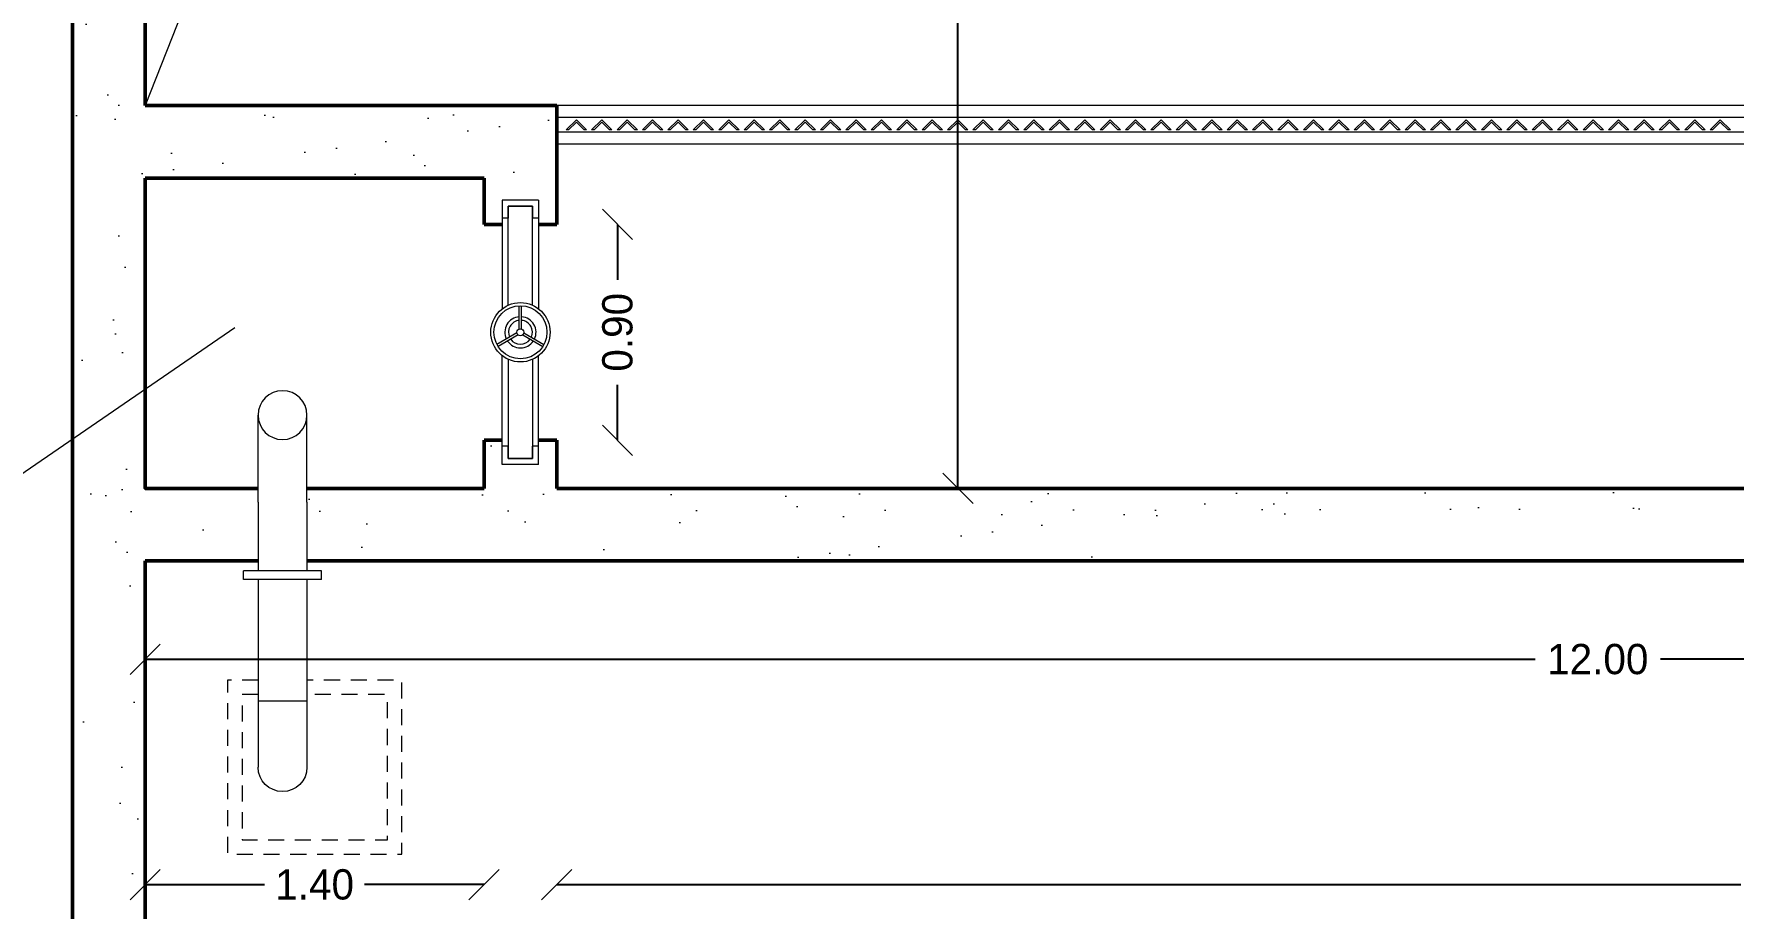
# Model space of a CAD drawing. Extents: x -2884 to -859, y 3232 to 5149.
# Drawn here: x -1917.7 to -1777.3, y 4624.2 to 4696.4 of the extents above; entities that cross this region are included whole.
import ezdxf

# ---------------------------------------------------------------- set-up
doc = ezdxf.new("R2010")
doc.units = 0
doc.header["$MEASUREMENT"] = 0
doc.linetypes.add('DGN Style 2', pattern=[442.02713, 265.216278, -176.810852])
doc.layers.get('0').update_dxf_attribs({"linetype": 'CONTINUOUS', "lineweight": 15})
doc.layers.get('DEFPOINTS').update_dxf_attribs({"linetype": 'CONTINUOUS', "lineweight": 15})
for name, color, linetype, lineweight in [('Muratura', 7, 'CONTINUOUS', 15), ('Paratoie', 7, 'CONTINUOUS', 15), ('Quote e scritte', 252, 'CONTINUOUS', 15), ('Tubazioni', 130, 'CONTINUOUS', 15)]:
    doc.layers.add(name, color=color, linetype=linetype, lineweight=lineweight)
doc.dimstyles.new('SASA$0', dxfattribs={"dimtxt": 0.1, "dimasz": 0.1, "dimexe": 0.18, "dimexo": 0.0625, "dimgap": 0.1, "dimtad": 0, "dimzin": 0, "dimdsep": 46, "dimtxsty": 'Standard', "dimblk1": 'OBLIQUE', "dimblk2": 'OBLIQUE', "dimsah": 1, "dimcen": 0.09, "dimse1": 1, "dimse2": 1, "dimadec": 0, "dimazin": 0, "dimtfac": 1, "dimtdec": 4, "dimtofl": 0, "dimtmove": 0, "dimatfit": 3, "dimldrblk": 'OBLIQUE', "dimfxl": 1, "dimtolj": 1, "dimtzin": 0, "dimarcsym": 0})

# ---------------------------------------------------------------- blocks, each defined once
blk = doc.blocks.new('_OBLIQUE')
at = {"color": 0, "linetype": 'ByBlock'}
blk.add_line((-0.5, -0.5), (0.5, 0.5), dxfattribs=at)
blk = doc.blocks.new('*D81')
at = {"layer": 'DEFPOINTS', "color": 0, "linetype": 'Continuous', "transparency": 16777216}
for p in [(-1874.52, 4680.7), (-1869.5, 4680.7), (-1874.52, 4662.86)]:
    blk.add_point(p, dxfattribs=at)
at = {"layer": 'Quote e scritte', "color": 0, "linetype": 'Continuous', "lineweight": -2, "transparency": 16777216}
for p, q in [((-1869.5, 4680.7), (-1869.5, 4676.11)), ((-1869.5, 4662.86), (-1869.5, 4667.45))]:
    blk.add_line(p, q, dxfattribs=at)
at = {"layer": 'Quote e scritte', "color": 0, "linetype": 'Continuous', "lineweight": -2, "transparency": 16777216, "xscale": 2.5, "yscale": 2.5, "zscale": 2.5}
for p, rotation in [((-1869.5, 4680.7), 90), ((-1869.5, 4662.86), 270)]:
    blk.add_blockref('_OBLIQUE', p, dxfattribs=dict(at, rotation=rotation))
at = {"layer": 'Quote e scritte', "color": 0, "linetype": 'Continuous', "transparency": 16777216, "insert": (-1869.5, 4671.78), "char_height": 2.5, "attachment_point": 5, "rotation": 90}
blk.add_mtext('\\A1;0.90', dxfattribs=at)
blk = doc.blocks.new('*D84')
at = {"layer": 'DEFPOINTS', "color": 0, "linetype": 'Continuous', "transparency": 16777216}
for p in [(-1908.52, 4690.52), (-1668.52, 4690.52), (-1668.52, 4644.76)]:
    blk.add_point(p, dxfattribs=at)
at = {"layer": 'Quote e scritte', "color": 0, "linetype": 'Continuous', "lineweight": -2, "transparency": 16777216}
for p, q in [((-1908.52, 4644.76), (-1793.69, 4644.76)), ((-1668.52, 4644.76), (-1783.35, 4644.76))]:
    blk.add_line(p, q, dxfattribs=at)
at = {"layer": 'Quote e scritte', "color": 0, "linetype": 'Continuous', "lineweight": -2, "transparency": 16777216, "xscale": 2.5, "yscale": 2.5, "zscale": 2.5, "rotation": 180}
blk.add_blockref('_OBLIQUE', (-1908.52, 4644.76), dxfattribs=at)
at = {"layer": 'Quote e scritte', "color": 0, "linetype": 'Continuous', "lineweight": -2, "transparency": 16777216, "xscale": 2.5, "yscale": 2.5, "zscale": 2.5}
blk.add_blockref('_OBLIQUE', (-1668.52, 4644.76), dxfattribs=at)
at = {"layer": 'Quote e scritte', "color": 0, "linetype": 'Continuous', "transparency": 16777216, "insert": (-1788.52, 4644.76), "char_height": 2.5, "attachment_point": 5}
blk.add_mtext('\\A1;12.00', dxfattribs=at)
blk = doc.blocks.new('*D85')
at = {"layer": 'DEFPOINTS', "color": 0, "linetype": 'Continuous', "transparency": 16777216}
for p in [(-1908.52, 4658.88), (-1880.52, 4658.88), (-1880.52, 4626.14)]:
    blk.add_point(p, dxfattribs=at)
at = {"layer": 'Quote e scritte', "color": 0, "linetype": 'Continuous', "lineweight": -2, "transparency": 16777216}
for p, q in [((-1908.52, 4626.14), (-1898.65, 4626.14)), ((-1880.52, 4626.14), (-1890.4, 4626.14))]:
    blk.add_line(p, q, dxfattribs=at)
at = {"layer": 'Quote e scritte', "color": 0, "linetype": 'Continuous', "lineweight": -2, "transparency": 16777216, "xscale": 2.5, "yscale": 2.5, "zscale": 2.5, "rotation": 180}
blk.add_blockref('_OBLIQUE', (-1908.52, 4626.14), dxfattribs=at)
at = {"layer": 'Quote e scritte', "color": 0, "linetype": 'Continuous', "lineweight": -2, "transparency": 16777216, "xscale": 2.5, "yscale": 2.5, "zscale": 2.5}
blk.add_blockref('_OBLIQUE', (-1880.52, 4626.14), dxfattribs=at)
at = {"layer": 'Quote e scritte', "color": 0, "linetype": 'Continuous', "transparency": 16777216, "insert": (-1894.52, 4626.14), "char_height": 2.5, "attachment_point": 5}
blk.add_mtext('\\A1;1.40', dxfattribs=at)
blk = doc.blocks.new('*D86')
at = {"layer": 'DEFPOINTS', "color": 0, "linetype": 'Continuous', "transparency": 16777216}
for p in [(-1874.52, 4658.88), (-1668.52, 4658.88), (-1668.52, 4626.14)]:
    blk.add_point(p, dxfattribs=at)
at = {"layer": 'Quote e scritte', "color": 0, "linetype": 'Continuous', "lineweight": -2, "transparency": 16777216}
for p, q in [((-1874.52, 4626.14), (-1776.69, 4626.14)), ((-1668.52, 4626.14), (-1766.35, 4626.14))]:
    blk.add_line(p, q, dxfattribs=at)
at = {"layer": 'Quote e scritte', "color": 0, "linetype": 'Continuous', "lineweight": -2, "transparency": 16777216, "xscale": 2.5, "yscale": 2.5, "zscale": 2.5, "rotation": 180}
blk.add_blockref('_OBLIQUE', (-1874.52, 4626.14), dxfattribs=at)
at = {"layer": 'Quote e scritte', "color": 0, "linetype": 'Continuous', "lineweight": -2, "transparency": 16777216, "xscale": 2.5, "yscale": 2.5, "zscale": 2.5}
blk.add_blockref('_OBLIQUE', (-1668.52, 4626.14), dxfattribs=at)
at = {"layer": 'Quote e scritte', "color": 0, "linetype": 'Continuous', "transparency": 16777216, "insert": (-1771.52, 4626.14), "char_height": 2.5, "attachment_point": 5}
blk.add_mtext('\\A1;10.30', dxfattribs=at)
blk = doc.blocks.new('*D88')
at = {"layer": 'DEFPOINTS', "color": 0, "linetype": 'Continuous', "transparency": 16777216}
for p in [(-1908.52, 4748.88), (-1908.52, 4658.88), (-1841.38, 4658.88)]:
    blk.add_point(p, dxfattribs=at)
at = {"layer": 'Quote e scritte', "color": 0, "linetype": 'Continuous', "lineweight": -2, "transparency": 16777216}
for p, q in [((-1841.38, 4748.88), (-1841.38, 4708.42)), ((-1841.38, 4658.88), (-1841.38, 4699.34))]:
    blk.add_line(p, q, dxfattribs=at)
at = {"layer": 'Quote e scritte', "color": 0, "linetype": 'Continuous', "lineweight": -2, "transparency": 16777216, "xscale": 2.5, "yscale": 2.5, "zscale": 2.5}
for p, rotation in [((-1841.38, 4748.88), 90), ((-1841.38, 4658.88), 270)]:
    blk.add_blockref('_OBLIQUE', p, dxfattribs=dict(at, rotation=rotation))
at = {"layer": 'Quote e scritte', "color": 0, "linetype": 'Continuous', "transparency": 16777216, "insert": (-1841.38, 4703.88), "char_height": 2.5, "attachment_point": 5, "rotation": 90}
blk.add_mtext('\\A1;4.50', dxfattribs=at)

msp = doc.modelspace()

# ---------------------------------------------------------------- hatches: boundary and pattern name
at = {"layer": 'Muratura', "linetype": 'Continuous'}
h = msp.add_hatch(dxfattribs=at)
h.set_pattern_fill('AR-SAND', color=256, scale=5)
h.set_pattern_definition([(37.5, (37611.4005, -59850.958), (-0.3149668, 9.63411885), [0, -7.6, 0, -8.5, 0, -8.125]), (7.5, (37611.4, -59850.958), (8.8488835, 14.1107303), [0, -4.1, 0, -6.85, 0, -2.625]), (327.5, (37605.2505, -59850.958), (15.5707093, 0.0282953), [0, -2.5, 0, -9, 0, -11.75]), (317.5, (37605.25, -59850.958), (15.030633, 4.3883778), [0, -1.25, 0, -5.9, 0, -6.75])])
h.paths.add_polyline_path([(-1753.991, 4658.882), (-1874.52, 4658.882), (-1874.52, 4662.86), (-1876.02, 4662.86), (-1876.02, 4662.36), (-1876.02, 4660.86), (-1879.02, 4660.86), (-1879.02, 4662.36), (-1879.02, 4662.86), (-1880.52, 4662.86), (-1880.52, 4658.882), (-1895.157, 4658.882), (-1895.157, 4657.736), (-1895.157, 4652.904), (-1756.036, 4652.904), (-1756.036, 4653.533), (-1757.4, 4653.533), (-1757.4, 4653.689), (-1756.036, 4653.689), (-1756.036, 4656.54), (-1754.671, 4656.54), (-1754.671, 4655.866), (-1728.751, 4655.866), (-1728.751, 4656.618), (-1753.644, 4656.618)])
h.paths.add_polyline_path([(-1874.52, 4690.517), (-1908.52, 4690.517), (-1908.52, 4700.882), (-1911.52, 4700.882), (-1911.52, 4700.382), (-1911.52, 4698.882), (-1914.52, 4698.882), (-1914.52, 4662.983), (-1908.52, 4667.102), (-1908.52, 4684.517), (-1880.52, 4684.517), (-1880.52, 4680.699), (-1879.02, 4680.699), (-1879.02, 4681.199), (-1879.02, 4682.699), (-1876.02, 4682.699), (-1876.02, 4681.199), (-1876.02, 4680.699), (-1874.52, 4680.699)])
h.paths.add_polyline_path([(-1899.189, 4657.736), (-1899.189, 4658.882), (-1908.52, 4658.882), (-1908.52, 4667.102), (-1914.52, 4662.983), (-1914.52, 4573.893), (-1931.588, 4573.893), (-1931.562, 4567.893), (-1908.52, 4567.893), (-1908.52, 4652.904), (-1899.189, 4652.904)])

# ---------------------------------------------------------------- linework, layer by layer
for p, q in [((-1895.831, 4722.778), (-1908.52, 4690.517)), ((-1747.205, 4690.517), (-1874.52, 4690.517)), ((-1747.205, 4689.517), (-1874.52, 4689.517)), ((-1747.205, 4688.317), (-1874.52, 4688.317)), ((-1872.898, 4689.337), (-1873.738, 4688.497)), ((-1873.54, 4688.497), (-1873.738, 4688.497)), ((-1872.898, 4689.139), (-1873.54, 4688.497)), ((-1872.898, 4689.337), (-1872.058, 4688.497)), ((-1872.898, 4689.139), (-1872.256, 4688.497)), ((-1872.058, 4688.497), (-1872.256, 4688.497)), ((-1870.798, 4689.337), (-1871.638, 4688.497)), ((-1871.44, 4688.497), (-1871.638, 4688.497)), ((-1870.798, 4689.139), (-1871.44, 4688.497)), ((-1870.798, 4689.337), (-1869.958, 4688.497)), ((-1870.798, 4689.139), (-1870.156, 4688.497)), ((-1869.958, 4688.497), (-1870.156, 4688.497)), ((-1868.698, 4689.337), (-1869.538, 4688.497)), ((-1869.34, 4688.497), (-1869.538, 4688.497)), ((-1868.698, 4689.139), (-1869.34, 4688.497)), ((-1868.698, 4689.337), (-1867.858, 4688.497)), ((-1868.698, 4689.139), (-1868.056, 4688.497)), ((-1867.858, 4688.497), (-1868.056, 4688.497)), ((-1866.598, 4689.337), (-1867.438, 4688.497)), ((-1867.24, 4688.497), (-1867.438, 4688.497)), ((-1866.598, 4689.139), (-1867.24, 4688.497)), ((-1866.598, 4689.337), (-1865.758, 4688.497)), ((-1866.598, 4689.139), (-1865.956, 4688.497)), ((-1865.758, 4688.497), (-1865.956, 4688.497)), ((-1864.498, 4689.337), (-1865.338, 4688.497)), ((-1865.14, 4688.497), (-1865.338, 4688.497)), ((-1864.498, 4689.139), (-1865.14, 4688.497)), ((-1864.498, 4689.337), (-1863.658, 4688.497)), ((-1864.498, 4689.139), (-1863.856, 4688.497)), ((-1863.658, 4688.497), (-1863.856, 4688.497)), ((-1862.398, 4689.337), (-1863.238, 4688.497)), ((-1863.04, 4688.497), (-1863.238, 4688.497)), ((-1862.398, 4689.139), (-1863.04, 4688.497)), ((-1862.398, 4689.337), (-1861.558, 4688.497)), ((-1862.398, 4689.139), (-1861.756, 4688.497)), ((-1861.558, 4688.497), (-1861.756, 4688.497)), ((-1860.298, 4689.337), (-1861.138, 4688.497)), ((-1860.94, 4688.497), (-1861.138, 4688.497)), ((-1860.298, 4689.139), (-1860.94, 4688.497)), ((-1860.298, 4689.337), (-1859.458, 4688.497)), ((-1860.298, 4689.139), (-1859.656, 4688.497)), ((-1859.458, 4688.497), (-1859.656, 4688.497)), ((-1858.198, 4689.337), (-1859.038, 4688.497)), ((-1858.84, 4688.497), (-1859.038, 4688.497)), ((-1858.198, 4689.139), (-1858.84, 4688.497)), ((-1858.198, 4689.337), (-1857.358, 4688.497)), ((-1858.198, 4689.139), (-1857.556, 4688.497)), ((-1857.358, 4688.497), (-1857.556, 4688.497)), ((-1856.098, 4689.337), (-1856.938, 4688.497)), ((-1856.74, 4688.497), (-1856.938, 4688.497)), ((-1856.098, 4689.139), (-1856.74, 4688.497)), ((-1856.098, 4689.337), (-1855.258, 4688.497)), ((-1856.098, 4689.139), (-1855.456, 4688.497)), ((-1855.258, 4688.497), (-1855.456, 4688.497)), ((-1853.998, 4689.337), (-1854.838, 4688.497)), ((-1854.64, 4688.497), (-1854.838, 4688.497)), ((-1853.998, 4689.139), (-1854.64, 4688.497)), ((-1853.998, 4689.337), (-1853.158, 4688.497)), ((-1853.998, 4689.139), (-1853.356, 4688.497)), ((-1853.158, 4688.497), (-1853.356, 4688.497)), ((-1851.898, 4689.337), (-1852.738, 4688.497)), ((-1852.54, 4688.497), (-1852.738, 4688.497)), ((-1851.898, 4689.139), (-1852.54, 4688.497)), ((-1851.898, 4689.337), (-1851.058, 4688.497)), ((-1851.898, 4689.139), (-1851.256, 4688.497)), ((-1851.058, 4688.497), (-1851.256, 4688.497)), ((-1849.798, 4689.337), (-1850.638, 4688.497)), ((-1850.44, 4688.497), (-1850.638, 4688.497)), ((-1849.798, 4689.139), (-1850.44, 4688.497)), ((-1849.798, 4689.337), (-1848.958, 4688.497)), ((-1849.798, 4689.139), (-1849.156, 4688.497)), ((-1848.958, 4688.497), (-1849.156, 4688.497)), ((-1847.698, 4689.337), (-1848.538, 4688.497)), ((-1848.34, 4688.497), (-1848.538, 4688.497)), ((-1847.698, 4689.139), (-1848.34, 4688.497)), ((-1847.698, 4689.337), (-1846.858, 4688.497)), ((-1847.698, 4689.139), (-1847.056, 4688.497)), ((-1846.858, 4688.497), (-1847.056, 4688.497)), ((-1845.598, 4689.337), (-1846.438, 4688.497)), ((-1846.24, 4688.497), (-1846.438, 4688.497)), ((-1845.598, 4689.139), (-1846.24, 4688.497)), ((-1845.598, 4689.337), (-1844.758, 4688.497)), ((-1845.598, 4689.139), (-1844.956, 4688.497)), ((-1844.758, 4688.497), (-1844.956, 4688.497)), ((-1843.498, 4689.337), (-1844.338, 4688.497)), ((-1844.14, 4688.497), (-1844.338, 4688.497)), ((-1843.498, 4689.139), (-1844.14, 4688.497)), ((-1843.498, 4689.337), (-1842.658, 4688.497)), ((-1843.498, 4689.139), (-1842.856, 4688.497)), ((-1842.658, 4688.497), (-1842.856, 4688.497)), ((-1841.398, 4689.337), (-1842.238, 4688.497)), ((-1842.04, 4688.497), (-1842.238, 4688.497)), ((-1841.398, 4689.139), (-1842.04, 4688.497)), ((-1841.398, 4689.337), (-1840.558, 4688.497)), ((-1841.398, 4689.139), (-1840.756, 4688.497)), ((-1840.558, 4688.497), (-1840.756, 4688.497)), ((-1839.298, 4689.337), (-1840.138, 4688.497)), ((-1839.94, 4688.497), (-1840.138, 4688.497)), ((-1839.298, 4689.139), (-1839.94, 4688.497)), ((-1839.298, 4689.337), (-1838.458, 4688.497)), ((-1839.298, 4689.139), (-1838.656, 4688.497)), ((-1838.458, 4688.497), (-1838.656, 4688.497)), ((-1837.198, 4689.337), (-1838.038, 4688.497)), ((-1837.84, 4688.497), (-1838.038, 4688.497)), ((-1837.198, 4689.139), (-1837.84, 4688.497)), ((-1837.198, 4689.337), (-1836.358, 4688.497)), ((-1837.198, 4689.139), (-1836.556, 4688.497)), ((-1836.358, 4688.497), (-1836.556, 4688.497)), ((-1835.098, 4689.337), (-1835.938, 4688.497)), ((-1835.74, 4688.497), (-1835.938, 4688.497)), ((-1835.098, 4689.139), (-1835.74, 4688.497)), ((-1835.098, 4689.337), (-1834.258, 4688.497)), ((-1835.098, 4689.139), (-1834.456, 4688.497)), ((-1834.258, 4688.497), (-1834.456, 4688.497)), ((-1832.998, 4689.337), (-1833.838, 4688.497)), ((-1833.64, 4688.497), (-1833.838, 4688.497)), ((-1832.998, 4689.139), (-1833.64, 4688.497)), ((-1832.998, 4689.337), (-1832.158, 4688.497)), ((-1832.998, 4689.139), (-1832.356, 4688.497)), ((-1832.158, 4688.497), (-1832.356, 4688.497)), ((-1830.898, 4689.337), (-1831.738, 4688.497)), ((-1831.54, 4688.497), (-1831.738, 4688.497)), ((-1830.898, 4689.139), (-1831.54, 4688.497)), ((-1830.898, 4689.337), (-1830.058, 4688.497)), ((-1830.898, 4689.139), (-1830.256, 4688.497)), ((-1830.058, 4688.497), (-1830.256, 4688.497)), ((-1828.798, 4689.337), (-1829.638, 4688.497)), ((-1829.44, 4688.497), (-1829.638, 4688.497)), ((-1828.798, 4689.139), (-1829.44, 4688.497)), ((-1828.798, 4689.337), (-1827.958, 4688.497)), ((-1828.798, 4689.139), (-1828.156, 4688.497)), ((-1827.958, 4688.497), (-1828.156, 4688.497)), ((-1826.698, 4689.337), (-1827.538, 4688.497)), ((-1827.34, 4688.497), (-1827.538, 4688.497)), ((-1826.698, 4689.139), (-1827.34, 4688.497)), ((-1826.698, 4689.337), (-1825.858, 4688.497)), ((-1826.698, 4689.139), (-1826.056, 4688.497)), ((-1825.858, 4688.497), (-1826.056, 4688.497)), ((-1824.598, 4689.337), (-1825.438, 4688.497)), ((-1825.24, 4688.497), (-1825.438, 4688.497)), ((-1824.598, 4689.139), (-1825.24, 4688.497)), ((-1824.598, 4689.337), (-1823.758, 4688.497)), ((-1824.598, 4689.139), (-1823.956, 4688.497)), ((-1823.758, 4688.497), (-1823.956, 4688.497)), ((-1822.498, 4689.337), (-1823.338, 4688.497)), ((-1823.14, 4688.497), (-1823.338, 4688.497)), ((-1822.498, 4689.139), (-1823.14, 4688.497)), ((-1822.498, 4689.337), (-1821.658, 4688.497)), ((-1822.498, 4689.139), (-1821.856, 4688.497)), ((-1821.658, 4688.497), (-1821.856, 4688.497)), ((-1820.398, 4689.337), (-1821.238, 4688.497)), ((-1821.04, 4688.497), (-1821.238, 4688.497)), ((-1820.398, 4689.139), (-1821.04, 4688.497)), ((-1820.398, 4689.337), (-1819.558, 4688.497)), ((-1820.398, 4689.139), (-1819.756, 4688.497)), ((-1819.558, 4688.497), (-1819.756, 4688.497)), ((-1818.298, 4689.337), (-1819.138, 4688.497)), ((-1818.94, 4688.497), (-1819.138, 4688.497)), ((-1818.298, 4689.139), (-1818.94, 4688.497)), ((-1818.298, 4689.337), (-1817.458, 4688.497)), ((-1818.298, 4689.139), (-1817.656, 4688.497)), ((-1817.458, 4688.497), (-1817.656, 4688.497)), ((-1816.198, 4689.337), (-1817.038, 4688.497)), ((-1816.84, 4688.497), (-1817.038, 4688.497)), ((-1816.198, 4689.139), (-1816.84, 4688.497)), ((-1816.198, 4689.337), (-1815.358, 4688.497)), ((-1816.198, 4689.139), (-1815.556, 4688.497)), ((-1815.358, 4688.497), (-1815.556, 4688.497)), ((-1814.098, 4689.337), (-1814.938, 4688.497)), ((-1814.74, 4688.497), (-1814.938, 4688.497)), ((-1814.098, 4689.139), (-1814.74, 4688.497)), ((-1814.098, 4689.337), (-1813.258, 4688.497)), ((-1814.098, 4689.139), (-1813.456, 4688.497)), ((-1813.258, 4688.497), (-1813.456, 4688.497)), ((-1811.998, 4689.337), (-1812.838, 4688.497)), ((-1812.64, 4688.497), (-1812.838, 4688.497)), ((-1811.998, 4689.139), (-1812.64, 4688.497)), ((-1811.998, 4689.337), (-1811.158, 4688.497)), ((-1811.998, 4689.139), (-1811.356, 4688.497)), ((-1811.158, 4688.497), (-1811.356, 4688.497)), ((-1809.898, 4689.337), (-1810.738, 4688.497)), ((-1810.54, 4688.497), (-1810.738, 4688.497)), ((-1809.898, 4689.139), (-1810.54, 4688.497)), ((-1809.898, 4689.337), (-1809.058, 4688.497)), ((-1809.898, 4689.139), (-1809.256, 4688.497)), ((-1809.058, 4688.497), (-1809.256, 4688.497)), ((-1807.798, 4689.337), (-1808.638, 4688.497)), ((-1808.44, 4688.497), (-1808.638, 4688.497)), ((-1807.798, 4689.139), (-1808.44, 4688.497)), ((-1807.798, 4689.337), (-1806.958, 4688.497)), ((-1807.798, 4689.139), (-1807.156, 4688.497)), ((-1806.958, 4688.497), (-1807.156, 4688.497)), ((-1805.698, 4689.337), (-1806.538, 4688.497)), ((-1806.34, 4688.497), (-1806.538, 4688.497)), ((-1805.698, 4689.139), (-1806.34, 4688.497)), ((-1805.698, 4689.337), (-1804.858, 4688.497)), ((-1805.698, 4689.139), (-1805.056, 4688.497)), ((-1804.858, 4688.497), (-1805.056, 4688.497)), ((-1803.598, 4689.337), (-1804.438, 4688.497)), ((-1804.24, 4688.497), (-1804.438, 4688.497)), ((-1803.598, 4689.139), (-1804.24, 4688.497)), ((-1803.598, 4689.337), (-1802.758, 4688.497)), ((-1803.598, 4689.139), (-1802.956, 4688.497)), ((-1802.758, 4688.497), (-1802.956, 4688.497)), ((-1801.498, 4689.337), (-1802.338, 4688.497)), ((-1802.14, 4688.497), (-1802.338, 4688.497)), ((-1801.498, 4689.139), (-1802.14, 4688.497)), ((-1801.498, 4689.337), (-1800.658, 4688.497)), ((-1801.498, 4689.139), (-1800.856, 4688.497)), ((-1800.658, 4688.497), (-1800.856, 4688.497)), ((-1799.398, 4689.337), (-1800.238, 4688.497)), ((-1800.04, 4688.497), (-1800.238, 4688.497)), ((-1799.398, 4689.139), (-1800.04, 4688.497)), ((-1799.398, 4689.337), (-1798.558, 4688.497)), ((-1799.398, 4689.139), (-1798.756, 4688.497)), ((-1798.558, 4688.497), (-1798.756, 4688.497)), ((-1797.298, 4689.337), (-1798.138, 4688.497)), ((-1797.94, 4688.497), (-1798.138, 4688.497)), ((-1797.298, 4689.139), (-1797.94, 4688.497)), ((-1797.298, 4689.337), (-1796.458, 4688.497)), ((-1797.298, 4689.139), (-1796.656, 4688.497)), ((-1796.458, 4688.497), (-1796.656, 4688.497)), ((-1795.198, 4689.337), (-1796.038, 4688.497)), ((-1795.84, 4688.497), (-1796.038, 4688.497)), ((-1795.198, 4689.139), (-1795.84, 4688.497)), ((-1795.198, 4689.337), (-1794.358, 4688.497)), ((-1795.198, 4689.139), (-1794.556, 4688.497)), ((-1794.358, 4688.497), (-1794.556, 4688.497)), ((-1793.098, 4689.337), (-1793.938, 4688.497)), ((-1793.74, 4688.497), (-1793.938, 4688.497)), ((-1793.098, 4689.139), (-1793.74, 4688.497)), ((-1793.098, 4689.337), (-1792.258, 4688.497)), ((-1793.098, 4689.139), (-1792.456, 4688.497)), ((-1792.258, 4688.497), (-1792.456, 4688.497)), ((-1790.998, 4689.337), (-1791.838, 4688.497)), ((-1791.64, 4688.497), (-1791.838, 4688.497)), ((-1790.998, 4689.139), (-1791.64, 4688.497)), ((-1790.998, 4689.337), (-1790.158, 4688.497)), ((-1790.998, 4689.139), (-1790.356, 4688.497)), ((-1790.158, 4688.497), (-1790.356, 4688.497)), ((-1788.898, 4689.337), (-1789.738, 4688.497)), ((-1789.54, 4688.497), (-1789.738, 4688.497)), ((-1788.898, 4689.139), (-1789.54, 4688.497)), ((-1788.898, 4689.337), (-1788.058, 4688.497)), ((-1788.898, 4689.139), (-1788.256, 4688.497)), ((-1788.058, 4688.497), (-1788.256, 4688.497)), ((-1786.798, 4689.337), (-1787.638, 4688.497)), ((-1787.44, 4688.497), (-1787.638, 4688.497)), ((-1786.798, 4689.139), (-1787.44, 4688.497)), ((-1786.798, 4689.337), (-1785.958, 4688.497)), ((-1786.798, 4689.139), (-1786.156, 4688.497)), ((-1785.958, 4688.497), (-1786.156, 4688.497)), ((-1784.698, 4689.337), (-1785.538, 4688.497)), ((-1785.34, 4688.497), (-1785.538, 4688.497)), ((-1784.698, 4689.139), (-1785.34, 4688.497)), ((-1784.698, 4689.337), (-1783.858, 4688.497)), ((-1784.698, 4689.139), (-1784.056, 4688.497)), ((-1783.858, 4688.497), (-1784.056, 4688.497)), ((-1782.598, 4689.337), (-1783.438, 4688.497)), ((-1783.24, 4688.497), (-1783.438, 4688.497)), ((-1782.598, 4689.139), (-1783.24, 4688.497)), ((-1782.598, 4689.337), (-1781.758, 4688.497)), ((-1782.598, 4689.139), (-1781.956, 4688.497)), ((-1781.758, 4688.497), (-1781.956, 4688.497)), ((-1780.498, 4689.337), (-1781.338, 4688.497)), ((-1781.14, 4688.497), (-1781.338, 4688.497)), ((-1780.498, 4689.139), (-1781.14, 4688.497)), ((-1780.498, 4689.337), (-1779.658, 4688.497)), ((-1780.498, 4689.139), (-1779.856, 4688.497)), ((-1779.658, 4688.497), (-1779.856, 4688.497)), ((-1778.398, 4689.337), (-1779.238, 4688.497)), ((-1779.04, 4688.497), (-1779.238, 4688.497)), ((-1778.398, 4689.139), (-1779.04, 4688.497)), ((-1778.398, 4689.337), (-1777.558, 4688.497)), ((-1778.398, 4689.139), (-1777.756, 4688.497)), ((-1777.558, 4688.497), (-1777.756, 4688.497)), ((-1753.972, 4687.317), (-1874.52, 4687.317))]:
    msp.add_line(p, q, dxfattribs=at)
at = {"layer": 'Muratura', "linetype": 'Continuous', "lineweight": 50}
for p, q in [((-1914.52, 4698.882), (-1914.52, 4573.893)), ((-1874.52, 4690.517), (-1908.52, 4690.517)), ((-1874.52, 4690.517), (-1874.52, 4680.699)), ((-1908.52, 4684.517), (-1880.52, 4684.517)), ((-1880.52, 4684.517), (-1880.52, 4680.699)), ((-1880.52, 4680.699), (-1879.02, 4680.699)), ((-1876.02, 4680.699), (-1874.52, 4680.699)), ((-1880.52, 4658.882), (-1880.52, 4662.86)), ((-1880.52, 4662.86), (-1879.02, 4662.86)), ((-1876.02, 4662.86), (-1874.52, 4662.86)), ((-1874.52, 4662.86), (-1874.52, 4658.882)), ((-1908.52, 4652.904), (-1908.52, 4567.893))]:
    msp.add_line(p, q, dxfattribs=at)
for points in [[(-1908.52, 4700.882), (-1908.52, 4690.517)], [(-1895.157, 4652.904), (-1662.52, 4652.904), (-1662.52, 4688.882)], [(-1908.52, 4684.517), (-1908.52, 4658.882), (-1899.189, 4658.882)], [(-1895.157, 4658.882), (-1880.52, 4658.882)], [(-1874.52, 4658.882), (-1753.991, 4658.882)], [(-1908.52, 4652.904), (-1899.189, 4652.904)]]:
    msp.add_lwpolyline(points, dxfattribs=at)
at = {"layer": 'Muratura', "linetype": 'DGN Style 2', "ltscale": 0.005, "extrusion": (0, 0, -1), "flags": 128}
for points in [[(1899.189, 4643.042), (1901.71, 4643.042), (1901.71, 4628.642), (1887.31, 4628.642), (1887.31, 4643.042), (1895.157, 4643.042)], [(1899.189, 4641.842), (1900.51, 4641.842), (1900.51, 4629.842), (1888.51, 4629.842), (1888.51, 4641.842), (1895.157, 4641.842)]]:
    msp.add_lwpolyline(points, dxfattribs=at)
at = {"layer": 'Paratoie', "linetype": 'Continuous'}
for p, q in [((-1876.02, 4682.699), (-1879.02, 4682.699)), ((-1879.02, 4681.199), (-1879.02, 4673.718)), ((-1876.02, 4681.199), (-1876.02, 4673.718)), ((-1877.617, 4672.052), (-1877.617, 4673.968)), ((-1877.423, 4672.052), (-1877.423, 4673.968)), ((-1877.804, 4671.727), (-1879.464, 4670.769)), ((-1877.708, 4671.56), (-1879.367, 4670.602)), ((-1877.332, 4671.56), (-1875.673, 4670.602)), ((-1877.236, 4671.727), (-1875.577, 4670.769)), ((-1879.02, 4662.36), (-1879.02, 4669.841)), ((-1876.02, 4662.36), (-1876.02, 4669.841)), ((-1876.02, 4660.86), (-1879.02, 4660.86))]:
    msp.add_line(p, q, dxfattribs=at)
at = {"layer": 'Paratoie'}
for p, q in [((-1879.02, 4682.699), (-1879.02, 4681.199)), ((-1876.02, 4682.699), (-1876.02, 4681.199)), ((-1878.52, 4681.199), (-1879.02, 4681.199)), ((-1878.52, 4682.199), (-1876.52, 4682.199)), ((-1876.52, 4682.199), (-1878.52, 4682.199)), ((-1878.52, 4682.199), (-1878.52, 4681.199)), ((-1878.52, 4674.018), (-1878.52, 4682.199)), ((-1876.52, 4682.199), (-1876.52, 4681.199)), ((-1876.52, 4674.018), (-1876.52, 4682.199)), ((-1876.02, 4681.199), (-1876.52, 4681.199)), ((-1878.52, 4669.542), (-1878.52, 4661.36)), ((-1876.52, 4669.542), (-1876.52, 4661.36)), ((-1879.02, 4660.86), (-1879.02, 4662.36)), ((-1878.52, 4662.36), (-1879.02, 4662.36)), ((-1878.52, 4661.36), (-1878.52, 4662.36)), ((-1878.52, 4661.36), (-1876.52, 4661.36)), ((-1876.52, 4661.36), (-1878.52, 4661.36)), ((-1876.52, 4661.36), (-1876.52, 4662.36)), ((-1876.02, 4662.36), (-1876.52, 4662.36)), ((-1876.02, 4660.86), (-1876.02, 4662.36))]:
    msp.add_line(p, q, dxfattribs=at)
at = {"layer": 'Paratoie', "linetype": 'Continuous'}
for radius in [2.451, 2.19, 0.289]:
    msp.add_circle((-1877.52, 4671.78), radius, dxfattribs=at)
for radius, start, end in [(1.288, 94.30378, 205.69339), (0.989, 95.60889, 204.38732), (1.288, 334.30456, 85.69413), (0.989, 335.61001, 84.38819), (0.989, 215.60765, 324.38967), (1.288, 214.30278, 325.69518)]:
    msp.add_arc((-1877.52, 4671.78), radius, start, end, dxfattribs=at)
at = {"layer": 'Quote e scritte', "linetype": 'Continuous'}
msp.add_line((-1953.126, 4636.48), (-1901.12, 4672.182), dxfattribs=at)
at = {"layer": 'Tubazioni', "extrusion": (0, 0, -1)}
for p, q in [((-1899.189, 4657.736), (-1899.189, 4664.936)), ((-1895.157, 4657.736), (-1895.157, 4664.936)), ((-1899.189, 4657.736), (-1899.189, 4652.075)), ((-1895.157, 4657.736), (-1895.157, 4652.075)), ((-1900.389, 4651.355), (-1900.389, 4652.075)), ((-1893.957, 4652.075), (-1900.389, 4652.075)), ((-1893.957, 4651.355), (-1893.957, 4652.075)), ((-1893.957, 4651.355), (-1900.389, 4651.355)), ((-1899.189, 4651.355), (-1899.189, 4635.842)), ((-1895.157, 4651.355), (-1895.157, 4635.842)), ((-1899.189, 4641.314), (-1895.157, 4641.314))]:
    msp.add_line(p, q, dxfattribs=at)
msp.add_circle((1897.173, 4664.936), 2.016, dxfattribs=at)
msp.add_arc((1897.173, 4635.842), 2.016, 180, 0, dxfattribs=at)

# ---------------------------------------------------------------- dimensions: what is measured, and where the dimension line sits
at = {"layer": 'Quote e scritte', "linetype": 'Continuous'}
for base, p1, p2, override, picture, middle in [((-1841.381, 4658.882), (-1908.52, 4748.882), (-1908.52, 4658.882), {"dimtxt": 2.5, "dimasz": 2.5, "dimgap": 1, "dimlfac": 0.05}, '*D88', (-1841.381, 4703.882)), ((-1869.503, 4680.699), (-1874.52, 4662.86), (-1874.52, 4680.699), {"dimtxt": 2.5, "dimasz": 2.5, "dimgap": 1, "dimlfac": 0.05, "dimrnd": 0.1}, '*D81', (-1869.503, 4671.78))]:
    dim = msp.add_linear_dim(base=base, p1=p1, p2=p2, angle=90, dimstyle='SASA$0', override=override, dxfattribs=at)
    dim.commit()
    dim.dimension.update_dxf_attribs({"geometry": picture, "text_midpoint": middle})
for base, p1, p2, picture, middle in [((-1668.52, 4644.76), (-1908.52, 4690.517), (-1668.52, 4690.517), '*D84', (-1788.52, 4644.76)), ((-1880.52, 4626.143), (-1908.52, 4658.882), (-1880.52, 4658.882), '*D85', (-1894.52, 4626.143)), ((-1668.52, 4626.143), (-1874.52, 4658.882), (-1668.52, 4658.882), '*D86', (-1771.52, 4626.143))]:
    dim = msp.add_linear_dim(base=base, p1=p1, p2=p2, dimstyle='SASA$0', override={"dimtxt": 2.5, "dimasz": 2.5, "dimgap": 1, "dimlfac": 0.05}, dxfattribs=at)
    dim.commit()
    dim.dimension.update_dxf_attribs({"geometry": picture, "text_midpoint": middle})

doc.saveas('drawing.dxf')
